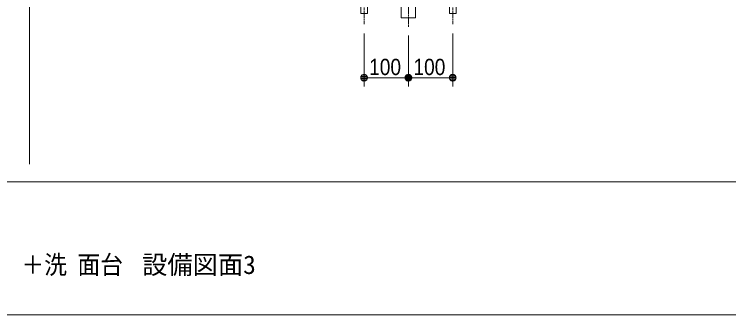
# Model space of a CAD drawing. Units: millimetres, scale not verified. Extents: x -6062 to 6062, y -3045 to 3045.
# Drawn here: x -2957 to -1344, y -2770 to -2092 of the extents above; entities that cross this region are included whole.
import ezdxf
from ezdxf.enums import TextEntityAlignment as Align

# ---------------------------------------------------------------- set-up
doc = ezdxf.new("R2010")
doc.units = ezdxf.units.MM
doc.header["$LTSCALE"] = 20
doc.linetypes.add('CHAIN1', pattern=[8, 5, -1, 1, -1])
for name, color, linetype, lineweight in [('0-0_1図面枠', 7, 'Continuous', 9), ('0-2_2寸法-1', 7, 'Continuous', 9), ('0-3_0', 7, 'Continuous', 9), ('0-5_4給排水', 7, 'Continuous', 9)]:
    doc.layers.add(name, color=color, linetype=linetype, lineweight=lineweight)
doc.styles.add('ＭＳ ゴシック', font='')
doc.styles.add('ＭＳ Ｐゴシック', font='')
doc.styles.get('ＭＳ ゴシック').set_extended_font_data('MS Gothic')
doc.styles.get('ＭＳ Ｐゴシック').set_extended_font_data('MS PGothic')

# ---------------------------------------------------------------- blocks, each defined once
blk = doc.blocks.new('グループ-2')
at = {"layer": '0-0_1図面枠'}
blk.add_line((-80000, -49400), (80000, -49400), dxfattribs=at)
blk.add_lwpolyline([(-80000, 55400), (80000, 55400), (80000, -55400), (-80000, -55400)], close=True, dxfattribs=at)
blk = doc.blocks.new('図面枠')
at = {"layer": '0-0_1図面枠'}
blk.add_blockref('グループ-2', (0, 0), dxfattribs=at)
blk = doc.blocks.new('_Dot')
at = {"layer": '0-3_0'}
for p, q in [((-10, 0), (-20, 0)), ((9.78, 2), (-9.78, 2)), ((7.99, 6), (-7.99, 6)), ((9.16, -3.98), (-9.16, -3.98)), ((6, -7.98), (-6, -7.98))]:
    blk.add_line(p, q, dxfattribs=at)
for points in [[(10, 0), (9.92, 1.25), (9.69, 2.49), (9.3, 3.68), (8.76, 4.82), (8.09, 5.88), (7.29, 6.85), (6.37, 7.71), (5.36, 8.44), (4.26, 9.05), (3.09, 9.51), (1.87, 9.82), (0.63, 9.98), (-0.63, 9.98), (-1.87, 9.82), (-3.09, 9.51), (-4.26, 9.05), (-5.36, 8.44), (-6.37, 7.71), (-7.29, 6.85), (-8.09, 5.88), (-8.76, 4.82), (-9.3, 3.68), (-9.69, 2.49), (-9.92, 1.25), (-10, 0), (0, 0)], [(-10, 0), (-9.92, -1.25), (-9.69, -2.49), (-9.3, -3.68), (-8.76, -4.82), (-8.09, -5.88), (-7.29, -6.85), (-6.37, -7.71), (-5.36, -8.44), (-4.26, -9.05), (-3.09, -9.51), (-1.87, -9.82), (-0.63, -9.98), (0.63, -9.98), (1.87, -9.82), (3.09, -9.51), (4.26, -9.05), (5.36, -8.44), (6.37, -7.71), (7.29, -6.85), (8.09, -5.88), (8.76, -4.82), (9.3, -3.68), (9.69, -2.49), (9.92, -1.25), (10, 0), (0, 0)]]:
    blk.add_lwpolyline(points, close=True, dxfattribs=at)
blk = doc.blocks.new('グループ-15')
at = {"layer": '0-5_4給排水', "linetype": 'CHAIN1'}
for p, q in [((-7600, -40100), (-7600, -42300)), ((-3600, -40100), (-3600, -42300))]:
    blk.add_line(p, q, dxfattribs=at)
at = {"layer": '0-5_4給排水'}
for points in [[(-7800, -40600), (-7800, -41200), (-7400, -41200), (-7400, -40600)], [(-3800, -40600), (-3800, -41200), (-3400, -41200), (-3400, -40600)]]:
    blk.add_lwpolyline(points, dxfattribs=at)
for points in [[(-8200, -41200), (-7000, -41200), (-7000, -41400), (-8200, -41400)], [(-4200, -41200), (-3000, -41200), (-3000, -41400), (-4200, -41400)], [(-7750, -41400), (-7450, -41400), (-7450, -41800), (-7750, -41800)], [(-3750, -41400), (-3450, -41400), (-3450, -41800), (-3750, -41800)]]:
    blk.add_lwpolyline(points, close=True, dxfattribs=at)
blk = doc.blocks.new('グループ-18')
at = {"layer": '0-0_1図面枠'}
blk.add_line((-22700, 36000), (-22700, -48600), dxfattribs=at)
blk = doc.blocks.new('グループ-58')
at = {"layer": '0-5_4給排水', "linetype": 'CHAIN1'}
blk.add_line((-5600, -21200), (-5600, -42400), dxfattribs=at)
at = {"layer": '0-5_4給排水'}
blk.add_lwpolyline([(-5920, -41400), (-5280, -41400), (-5280, -42000), (-5920, -42000)], close=True, dxfattribs=at)

msp = doc.modelspace()

# ---------------------------------------------------------------- linework, layer by layer
at = {"layer": '0-2_2寸法-1'}
for p, q in [((-2167.5, -2135), (-2167.5, -2255)), ((-2067.5, -2140), (-2067.5, -2255)), ((-2067.5, -2140), (-2067.5, -2255)), ((-1967.5, -2135), (-1967.5, -2255)), ((-2152.49, -2235), (-2082.51, -2235)), ((-1982.51, -2235), (-2052.49, -2235))]:
    msp.add_line(p, q, dxfattribs=at)

# ---------------------------------------------------------------- block references
at = {"layer": '0-0_1図面枠', "xscale": 0.05, "yscale": 0.05}
for name in ['図面枠', 'グループ-18']:
    msp.add_blockref(name, (-1787.5, 0), dxfattribs=at)
at = {"layer": '0-2_2寸法-1', "xscale": 0.7503418, "yscale": 0.7503418, "rotation": 180}
for p in [(-2167.5, -2235), (-2067.5, -2235)]:
    msp.add_blockref('_Dot', p, dxfattribs=at)
at = {"layer": '0-2_2寸法-1', "xscale": 0.7503418, "yscale": 0.7503418}
for p in [(-2067.5, -2235), (-1967.5, -2235)]:
    msp.add_blockref('_Dot', p, dxfattribs=at)
at = {"layer": '0-5_4給排水', "xscale": 0.05, "yscale": 0.05}
for name in ['グループ-58', 'グループ-15']:
    msp.add_blockref(name, (-1787.5, 0), dxfattribs=at)

# ---------------------------------------------------------------- texts
at = {"layer": '0-0_1図面枠', "style": 'ＭＳ ゴシック', "width": 0.9}
for s, p in [('＋洗', (-2940.85, -2690.63)), ('面台', (-2814.38, -2690.63))]:
    msp.add_text(s, height=41.84, dxfattribs=at).set_placement(p, align=Align.BOTTOM_LEFT)
at = {"layer": '0-0_1図面枠', "style": 'ＭＳ ゴシック'}
msp.add_text('設備図面3', height=41.84, dxfattribs=at).set_placement((-2668.64, -2690.63), align=Align.BOTTOM_LEFT)
at = {"layer": '0-2_2寸法-1', "style": 'ＭＳ Ｐゴシック', "width": 0.9}
for p in [(-2156.11, -2239.96), (-2056.11, -2239.96)]:
    msp.add_text('100', height=36.66, dxfattribs=at).set_placement(p, align=Align.BOTTOM_LEFT)

doc.saveas('drawing.dxf')
